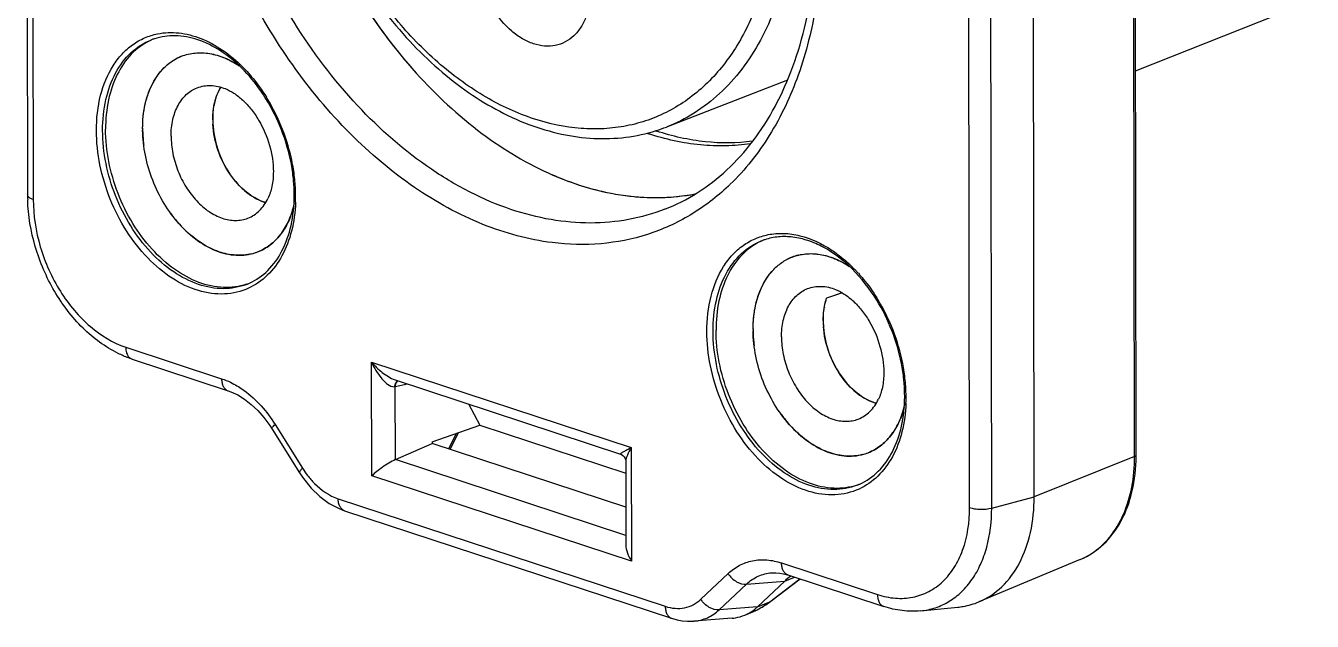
# Model space of a CAD drawing. Header units: millimetres. Extents: x 0 to 420, y 0 to 297.
# Drawn here: x 275.64 to 305.08, y 55.37 to 68.98 of the extents above; entities that cross this region are included whole.
import ezdxf

# ---------------------------------------------------------------- set-up
doc = ezdxf.new("R2010")
doc.units = ezdxf.units.MM
doc.header["$LTSCALE"] = 23.1
doc.layers.get('0').update_dxf_attribs({"linetype": 'CONTINUOUS'})
for name, color, linetype in [('AUSFORMSCHRAEGEN', 7, 'CONTINUOUS'), ('BEZUGSACHSEN', 7, 'CONTINUOUS'), ('FASEN', 7, 'CONTINUOUS'), ('RUNDUNGEN', 7, 'CONTINUOUS')]:
    doc.layers.add(name, color=color, linetype=linetype)

msp = doc.modelspace()

# ---------------------------------------------------------------- linework, layer by layer
at = {"color": 7, "linetype": 'CONTINUOUS'}
for p, q in [((293.0723, 67.7376), (290.3026, 66.6659)), ((293.0088, 56.2839), (292.3843, 55.6949)), ((292.0961, 55.506), (292.2782, 55.5823))]:
    msp.add_line(p, q, dxfattribs=at)
at = {"color": 9, "linetype": 'CONTINUOUS'}
for p, q in [((292.1378, 56.2163), (293.0088, 56.2839)), ((292.3843, 55.6949), (291.5133, 55.6273))]:
    msp.add_line(p, q, dxfattribs=at)
at = {"color": 7, "linetype": 'CONTINUOUS'}
for centre, radius, start, end in [((279.1026, 67.3618), 1.4206, 113.377, 116.01647), ((293.07, 62.7692), 1.4206, 113.377, 116.01647), ((280.2513, 64.4117), 1.4135, 288.3611, 289.4982), ((294.2188, 59.8191), 1.4135, 288.3611, 289.4982), ((293.6953, 55.557), 0.9999, 124.4921, 133.36468), ((293.6742, 55.5863), 0.9638, 122.3644, 124.44267), ((291.6894, 56.4314), 1.0126, 308.93407, 313.33863)]:
    msp.add_arc(centre, radius, start, end, dxfattribs=at)
for points, knots in [([(278.4795, 68.6385), (278.323, 68.5621), (278.0265, 68.3406), (277.7048, 67.8638), (277.5096, 67.2716), (277.4698, 66.8397), (277.4702, 66.6152)], [0, 0, 0, 0, 0.2200179, 0.4563735, 0.7163038, 1, 1, 1, 1]), ([(280.6966, 63.0702), (280.5277, 63.0141), (280.1521, 62.966), (279.5779, 63.0948), (279.0188, 63.4033), (278.5064, 63.8682), (278.0699, 64.4594), (277.7351, 65.1404), (277.523, 65.8684), (277.4706, 66.3694), (277.4702, 66.6152)], [0, 0, 0, 0, 0.098282, 0.2037884, 0.3200184, 0.447224, 0.5831023, 0.7236756, 0.8642471, 1, 1, 1, 1]), ([(292.4469, 64.0459), (292.2905, 63.9695), (291.994, 63.7481), (291.6723, 63.2712), (291.4771, 62.6791), (291.4373, 62.2471), (291.4376, 62.0226)], [0, 0, 0, 0, 0.2200179, 0.4563735, 0.7163038, 1, 1, 1, 1]), ([(294.664, 58.4776), (294.4952, 58.4216), (294.1196, 58.3734), (293.5454, 58.5022), (292.9862, 58.8108), (292.4739, 59.2756), (292.0373, 59.8669), (291.7026, 60.5478), (291.4904, 61.2758), (291.438, 61.7769), (291.4376, 62.0226)], [0, 0, 0, 0, 0.098282, 0.2037884, 0.3200184, 0.447224, 0.5831023, 0.7236756, 0.8642471, 1, 1, 1, 1]), ([(292.096, 55.506), (292.1165, 55.5146), (292.1977, 55.5522), (292.2734, 55.6015), (292.3257, 55.6437)], [0, 0, 0, 0, 0.2481134, 1, 1, 1, 1]), ([(291.8054, 55.4363), (291.8306, 55.4382), (291.9298, 55.4497), (292.0272, 55.4772), (292.096, 55.506)], [0, 0, 0, 0, 0.2529721, 1, 1, 1, 1])]:
    msp.add_open_spline(points, degree=3, knots=knots, dxfattribs=at)
at = {"layer": 'AUSFORMSCHRAEGEN', "color": 7, "linetype": 'CONTINUOUS'}
for p, q in [((298.7179, 58.209), (298.6752, 84.7259)), ((301.038, 67.9484), (305.0803, 69.5516)), ((284.944, 59.4717), (286.0326, 59.8521)), ((286.0326, 59.8521), (289.3722, 58.754)), ((284.944, 59.4717), (284.9441, 59.4309)), ((289.3735, 57.9745), (284.9441, 59.4309)), ((299.7705, 56.7767), (297.4524, 55.8087))]:
    msp.add_line(p, q, dxfattribs=at)
msp.add_ellipse((280.7101, 56.2577), major_axis=(30.1846, 11.3971), ratio=0.0484572, start_param=1.0846187, end_param=1.0978196, dxfattribs=at)
for points, knots in [([(279.923, 66.8316), (279.9228, 66.9673), (279.9496, 67.2269), (280.0445, 67.472), (280.1079, 67.5769)], [0, 0, 0, 0, 0.5256535, 1, 1, 1, 1]), ([(293.8905, 62.239), (293.8904, 62.2843), (293.8963, 62.4575), (293.9279, 62.6304), (293.9687, 62.7516)], [0, 0, 0, 0, 0.261634, 1, 1, 1, 1]), ([(297.4524, 55.8087), (297.6461, 55.8896), (298.0172, 56.1385), (298.4223, 56.7025), (298.6684, 57.4145), (298.7183, 57.937), (298.7179, 58.209)], [0, 0, 0, 0, 0.219838, 0.4554071, 0.7151803, 1, 1, 1, 1]), ([(296.971, 55.688), (297.0127, 55.6921), (297.177, 55.7143), (297.3381, 55.7609), (297.4524, 55.8087)], [0, 0, 0, 0, 0.2526028, 1, 1, 1, 1])]:
    msp.add_open_spline(points, degree=3, knots=knots, dxfattribs=at)
at = {"layer": 'BEZUGSACHSEN', "color": 7, "linetype": 'CONTINUOUS'}
for p, q in [((284.576, 67.9025), (284.5773, 67.9011)), ((278.3182, 66.6287), (278.3185, 66.5955)), ((292.7313, 63.381), (292.7364, 63.3866)), ((292.2857, 62.0362), (292.2859, 62.0029))]:
    msp.add_line(p, q, dxfattribs=at)
for centre, radius, start, end in [((279.6244, 67.2248), 1.1377, 111.31162, 117.91164), ((281.0175, 67.028), 1.0624, 149.62221, 150.73834), ((281.0029, 67.0366), 1.0455, 148.89442, 149.62083), ((281.4232, 66.8763), 1.4972, 167.22126, 168.93907), ((281.8089, 66.8335), 1.8859, 176.39654, 182.08511), ((281.6977, 66.8384), 1.7746, 175.9507, 176.32882), ((281.1221, 66.6332), 2.8041, 179.78139, 180.09217), ((281.1485, 66.6332), 2.8305, 180.0929, 180.75278), ((281.3419, 66.6389), 3.024, 180.81161, 185.71213), ((281.8884, 66.8357), 1.9654, 182.06598, 183.06101), ((291.9392, 72.2507), 5.9759, 251.55825, 251.79879), ((281.4835, 66.6522), 3.1661, 185.69746, 187.24131), ((290.444, 71.8868), 6.886, 246.16702, 251.72319), ((290.2053, 71.1664), 6.1271, 251.73, 257.7695), ((290.1372, 70.8618), 5.8149, 257.78961, 259.4804), ((290.0839, 70.554), 5.5026, 259.44039, 264.48499), ((290.0639, 70.3567), 5.3043, 264.49583, 266.18506), ((290.0508, 70.0836), 5.031, 266.1266, 272.95988), ((290.0575, 69.9229), 4.8701, 272.97879, 274.12885), ((290.0698, 69.7863), 4.733, 274.09966, 280.09079), ((290.0838, 69.7034), 4.6489, 280.09992, 280.94889), ((281.4328, 65.9578), 1.06, 251.79394, 253.76405), ((279.6427, 65.39), 2.1981, 345.82777, 347.98819), ((281.4148, 66.4717), 3.0318, 215.91505, 220.69217), ((281.3392, 66.4076), 2.9327, 220.7057, 221.1687), ((281.3259, 66.396), 2.9151, 221.16889, 221.43608), ((281.3132, 66.3848), 2.8981, 221.43593, 221.85699), ((281.1953, 66.2755), 2.7374, 221.79927, 226.76385), ((280.5421, 64.8684), 1.1335, 283.79828, 291.29541), ((293.5918, 62.6323), 1.1377, 111.31162, 117.91164), ((293.5899, 62.6364), 1.1332, 104.1152, 111.29645), ((293.745, 62.4575), 1.3713, 138.07488, 141.49973), ((293.7267, 62.4733), 1.3472, 137.64028, 138.73738), ((293.7182, 62.4812), 1.3355, 137.31511, 138.06262), ((295.4722, 62.2682), 1.5802, 169.83689, 170.15818), ((295.7341, 62.2424), 1.8436, 177.53663, 180.06837), ((295.8506, 62.2429), 1.9602, 180.08063, 183.98237), ((295.0896, 62.0406), 2.8041, 179.78139, 180.09217), ((295.116, 62.0407), 2.8305, 180.0929, 180.75278), ((295.3094, 62.0463), 3.024, 180.81161, 185.71213), ((295.4509, 62.0597), 3.1661, 185.69746, 187.24131), ((295.4002, 61.3653), 1.06, 251.79394, 253.76405), ((295.3822, 61.8791), 3.0318, 215.91505, 220.69217), ((293.6103, 60.7974), 2.198, 345.82773, 347.98296), ((295.3067, 61.8151), 2.9327, 220.7057, 221.1687), ((295.2933, 61.8034), 2.9151, 221.16889, 221.43608), ((295.2807, 61.7922), 2.8981, 221.43593, 221.85699), ((295.1628, 61.6829), 2.7374, 221.79927, 226.76385), ((294.5095, 60.2759), 1.1335, 283.79828, 291.29541)]:
    msp.add_arc(centre, radius, start, end, dxfattribs=at)
at = {"layer": 'BEZUGSACHSEN', "color": 9, "linetype": 'CONTINUOUS'}
msp.add_arc((291.7996, 72.3042), 6.0977, 251.41, 251.79864, dxfattribs=at)
at = {"layer": 'BEZUGSACHSEN', "color": 7, "linetype": 'CONTINUOUS'}
for points, knots in [([(281.2129, 76.6321), (281.2141, 75.8511), (281.3793, 74.259), (282.0498, 71.944), (283.107, 69.7764), (284.0536, 68.4828), (284.5773, 67.9011)], [0, 0, 0, 0, 0.2455115, 0.4996365, 0.7539677, 1, 1, 1, 1]), ([(281.2419, 75.8295), (281.2923, 75.108), (281.5246, 73.6546), (282.2181, 71.5567), (283.2273, 69.6023), (284.0989, 68.4327), (284.576, 67.9025)], [0, 0, 0, 0, 0.2481971, 0.5023294, 0.755257, 1, 1, 1, 1]), ([(279.2109, 68.2847), (279.3099, 68.3233), (279.5242, 68.3732), (279.8619, 68.3579), (280.2051, 68.256), (280.4216, 68.1383), (280.5273, 68.0683)], [0, 0, 0, 0, 0.2303286, 0.4697266, 0.7250925, 1, 1, 1, 1]), ([(279.2111, 68.2848), (279.3099, 68.3233), (279.5236, 68.3732), (279.8604, 68.3582), (280.2028, 68.2572), (280.4188, 68.1402), (280.5243, 68.0706)], [0, 0, 0, 0, 0.2304058, 0.4698416, 0.7251728, 1, 1, 1, 1]), ([(278.3182, 66.6287), (278.3179, 66.8181), (278.353, 67.1813), (278.5019, 67.6036), (278.6794, 67.8821), (278.8344, 68.0545), (279.0118, 68.1918), (279.1435, 68.2585), (279.2111, 68.2848)], [0, 0, 0, 0, 0.2847492, 0.5439723, 0.6644374, 0.7795909, 0.8908342, 1, 1, 1, 1]), ([(278.318, 66.6439), (278.3187, 66.818), (278.3506, 67.1532), (278.5007, 67.6139), (278.746, 67.9881), (278.9719, 68.1667), (279.0918, 68.2302)], [0, 0, 0, 0, 0.2828726, 0.5427081, 0.779576, 1, 1, 1, 1]), ([(284.5773, 67.9011), (285.0326, 67.3954), (285.9969, 66.4973), (287.6232, 65.5214), (289.0548, 65.0968), (290.1641, 65.0324), (290.6978, 65.0877), (290.9561, 65.1371)], [0, 0, 0, 0, 0.2817502, 0.5415549, 0.7790464, 0.8911206, 1, 1, 1, 1]), ([(278.969, 66.4598), (278.9688, 66.586), (278.9923, 66.8283), (279.108, 67.1576), (279.2709, 67.3777), (279.4313, 67.5018), (279.5191, 67.5463), (279.5642, 67.5638)], [0, 0, 0, 0, 0.2849775, 0.5444061, 0.7794136, 0.8907469, 1, 1, 1, 1]), ([(279.5642, 67.5638), (279.6128, 67.5828), (279.7155, 67.6108), (279.9352, 67.6246), (280.1019, 67.5855), (280.2073, 67.5435)], [0, 0, 0, 0, 0.2383888, 0.4820324, 1, 1, 1, 1]), ([(279.963, 67.2075), (279.97, 67.2383), (280.0006, 67.3556), (280.0468, 67.4691), (280.0907, 67.5473)], [0, 0, 0, 0, 0.2603077, 1, 1, 1, 1]), ([(280.2073, 67.5434), (280.2765, 67.5159), (280.4187, 67.4394), (280.619, 67.2799), (280.81, 67.0716), (281.0401, 66.7361), (281.2441, 66.2599), (281.3084, 65.8477), (281.3087, 65.6462)], [0, 0, 0, 0, 0.097055, 0.2087577, 0.3322213, 0.4640194, 0.7374447, 1, 1, 1, 1]), ([(279.9275, 66.9637), (279.9287, 66.9808), (279.9345, 67.0477), (279.9441, 67.1144), (279.9537, 67.1636)], [0, 0, 0, 0, 0.254335, 1, 1, 1, 1]), ([(279.923, 66.8316), (279.9233, 66.6289), (279.9889, 66.2173), (280.2003, 65.7451), (280.4392, 65.4162), (280.6995, 65.1515), (280.9367, 65.0051), (281.1016, 64.9509)], [0, 0, 0, 0, 0.2593939, 0.5253755, 0.6545165, 0.7777649, 1, 1, 1, 1]), ([(279.1545, 64.4514), (279.0256, 64.5954), (278.7929, 64.9128), (278.532, 65.4437), (278.3646, 66.011), (278.321, 66.4022), (278.3185, 66.5955)], [0, 0, 0, 0, 0.2470728, 0.4999852, 0.7528738, 1, 1, 1, 1]), ([(281.1371, 64.9399), (280.9764, 64.9866), (280.6566, 65.169), (280.2817, 65.5942), (280.0177, 66.1313), (279.9365, 66.5312), (279.9258, 66.7308)], [0, 0, 0, 0, 0.2203596, 0.4704643, 0.7369437, 1, 1, 1, 1]), ([(292.2716, 66.3403), (291.9154, 66.2931), (291.1655, 66.2894), (290.4359, 66.4543), (290.0726, 66.5738)], [0, 0, 0, 0, 0.4843772, 1, 1, 1, 1]), ([(278.969, 66.4598), (278.9692, 66.3264), (278.9981, 66.0545), (279.115, 65.66), (279.2991, 65.2924), (279.5388, 64.9752), (279.8192, 64.729), (280.1238, 64.57), (280.389, 64.5208), (280.5882, 64.5385), (280.6816, 64.5649), (280.7261, 64.5822)], [0, 0, 0, 0, 0.1362981, 0.2773774, 0.4183379, 0.5542537, 0.6811004, 0.7966525, 0.9014729, 0.95119, 1, 1, 1, 1]), ([(281.3087, 65.6462), (281.3089, 65.5327), (281.2909, 65.3223), (281.2278, 65.1197), (281.1861, 65.0329)], [0, 0, 0, 0, 0.5408934, 1, 1, 1, 1]), ([(280.7261, 64.5822), (280.7748, 64.6012), (280.8695, 64.6501), (281.0406, 64.7887), (281.137, 64.9306), (281.1861, 65.0329)], [0, 0, 0, 0, 0.2383708, 0.4820041, 1, 1, 1, 1]), ([(281.774, 64.8518), (281.7432, 64.7299), (281.663, 64.4991), (281.4793, 64.1953), (281.2423, 63.9579), (281.052, 63.8507), (280.9537, 63.8124)], [0, 0, 0, 0, 0.2747152, 0.5299412, 0.7694595, 1, 1, 1, 1]), ([(280.954, 63.8124), (281.0526, 63.8509), (281.2435, 63.9586), (281.4812, 64.1972), (281.6649, 64.5028), (281.7449, 64.7347), (281.7755, 64.8572)], [0, 0, 0, 0, 0.2304415, 0.4698959, 0.7252312, 1, 1, 1, 1]), ([(279.1545, 64.4514), (279.2829, 64.308), (279.5566, 64.0571), (279.9567, 63.8396), (280.2804, 63.7507), (280.5145, 63.727), (280.7413, 63.7453), (280.8854, 63.7857), (280.954, 63.8124)], [0, 0, 0, 0, 0.2851242, 0.5445964, 0.6650365, 0.7800641, 0.8910961, 1, 1, 1, 1]), ([(280.8124, 63.7677), (280.6937, 63.7385), (280.4375, 63.7183), (280.0483, 63.8027), (279.6646, 63.9927), (279.4318, 64.1763), (279.3202, 64.2812)], [0, 0, 0, 0, 0.2234656, 0.4615275, 0.7199784, 1, 1, 1, 1]), ([(292.7365, 63.3866), (292.7984, 63.4538), (292.935, 63.5741), (293.0957, 63.66), (293.1786, 63.6923)], [0, 0, 0, 0, 0.5069334, 1, 1, 1, 1]), ([(293.1786, 63.6923), (293.2773, 63.7308), (293.4911, 63.7806), (293.8279, 63.7656), (294.1702, 63.6646), (294.3862, 63.5476), (294.4917, 63.478)], [0, 0, 0, 0, 0.2304058, 0.4698416, 0.7251728, 1, 1, 1, 1]), ([(293.3136, 63.7353), (293.4062, 63.7586), (293.6023, 63.7822), (294.0157, 63.7347), (294.3129, 63.5962), (294.4948, 63.4757)], [0, 0, 0, 0, 0.2309366, 0.4721891, 1, 1, 1, 1]), ([(292.2855, 62.0513), (292.286, 62.1796), (292.3041, 62.4298), (292.408, 62.8862), (292.5702, 63.1979), (292.7141, 63.3618)], [0, 0, 0, 0, 0.2744419, 0.5335981, 1, 1, 1, 1]), ([(292.2857, 62.0362), (292.2855, 62.1594), (292.3008, 62.3998), (292.394, 62.8414), (292.5404, 63.1459), (292.6718, 63.3111)], [0, 0, 0, 0, 0.2732212, 0.5318116, 1, 1, 1, 1]), ([(293.5317, 62.9713), (293.5803, 62.9902), (293.683, 63.0183), (293.9026, 63.0321), (294.0694, 62.9929), (294.1747, 62.9509)], [0, 0, 0, 0, 0.2383888, 0.4820324, 1, 1, 1, 1]), ([(292.9364, 61.8672), (292.9362, 61.9934), (292.9598, 62.2357), (293.0754, 62.565), (293.2384, 62.7851), (293.3988, 62.9092), (293.4866, 62.9537), (293.5317, 62.9713)], [0, 0, 0, 0, 0.2849775, 0.5444061, 0.7794136, 0.8907469, 1, 1, 1, 1]), ([(293.9168, 62.547), (293.9199, 62.5647), (293.9336, 62.6338), (293.952, 62.702), (293.9687, 62.7516)], [0, 0, 0, 0, 0.2557801, 1, 1, 1, 1]), ([(294.1748, 62.9509), (294.244, 62.9233), (294.3862, 62.8469), (294.5864, 62.6874), (294.7775, 62.479), (295.0076, 62.1435), (295.2116, 61.6673), (295.2759, 61.2551), (295.2762, 61.0536)], [0, 0, 0, 0, 0.097055, 0.2087577, 0.3322213, 0.4640194, 0.7374447, 1, 1, 1, 1]), ([(293.8921, 62.3216), (293.8929, 62.3401), (293.8972, 62.4126), (293.906, 62.4849), (293.9152, 62.5383)], [0, 0, 0, 0, 0.2544617, 1, 1, 1, 1]), ([(293.8905, 62.239), (293.8908, 62.0363), (293.9563, 61.6247), (294.1678, 61.1525), (294.4067, 60.8236), (294.667, 60.559), (294.9041, 60.4126), (295.0691, 60.3583)], [0, 0, 0, 0, 0.2593939, 0.5253755, 0.6545165, 0.7777649, 1, 1, 1, 1]), ([(293.1219, 59.8589), (292.993, 60.0028), (292.7603, 60.3202), (292.4995, 60.8511), (292.3321, 61.4185), (292.2885, 61.8097), (292.2859, 62.0029)], [0, 0, 0, 0, 0.2470728, 0.4999852, 0.7528738, 1, 1, 1, 1]), ([(292.9364, 61.8672), (292.9366, 61.7338), (292.9655, 61.4619), (293.0825, 61.0675), (293.2666, 60.6998), (293.5062, 60.3826), (293.7867, 60.1364), (294.0913, 59.9774), (294.3564, 59.9282), (294.5556, 59.9459), (294.6491, 59.9723), (294.6936, 59.9897)], [0, 0, 0, 0, 0.1362981, 0.2773774, 0.4183379, 0.5542537, 0.6811004, 0.7966525, 0.9014729, 0.95119, 1, 1, 1, 1]), ([(295.1055, 60.3471), (294.947, 60.3929), (294.6314, 60.5714), (294.2591, 60.988), (293.9939, 61.5157), (293.9088, 61.9096), (293.8952, 62.1068)], [0, 0, 0, 0, 0.2201817, 0.4698694, 0.7362339, 1, 1, 1, 1]), ([(295.2762, 61.0536), (295.2764, 60.9402), (295.2584, 60.7297), (295.1953, 60.5271), (295.1535, 60.4403)], [0, 0, 0, 0, 0.5408934, 1, 1, 1, 1]), ([(294.6936, 59.9897), (294.7422, 60.0086), (294.8369, 60.0575), (295.0081, 60.1962), (295.1044, 60.338), (295.1536, 60.4404)], [0, 0, 0, 0, 0.2383708, 0.4820041, 1, 1, 1, 1]), ([(295.7414, 60.2592), (295.7106, 60.1373), (295.6305, 59.9066), (295.4468, 59.6027), (295.2098, 59.3653), (295.0195, 59.2581), (294.9212, 59.2198)], [0, 0, 0, 0, 0.2747152, 0.5299412, 0.7694595, 1, 1, 1, 1]), ([(294.9214, 59.2199), (295.0201, 59.2583), (295.211, 59.3661), (295.4487, 59.6046), (295.6324, 59.9102), (295.7123, 60.1421), (295.743, 60.2646)], [0, 0, 0, 0, 0.2304415, 0.4698959, 0.7252312, 1, 1, 1, 1]), ([(293.1219, 59.8589), (293.2504, 59.7154), (293.5241, 59.4646), (293.9241, 59.247), (294.2478, 59.1582), (294.4819, 59.1345), (294.7087, 59.1527), (294.8529, 59.1931), (294.9214, 59.2199)], [0, 0, 0, 0, 0.2851242, 0.5445964, 0.6650365, 0.7800641, 0.8910961, 1, 1, 1, 1]), ([(294.7799, 59.1751), (294.6612, 59.146), (294.4049, 59.1258), (294.0158, 59.2101), (293.6321, 59.4001), (293.3992, 59.5838), (293.2876, 59.6886)], [0, 0, 0, 0, 0.2234656, 0.4615275, 0.7199784, 1, 1, 1, 1])]:
    msp.add_open_spline(points, degree=3, knots=knots, dxfattribs=at)
at = {"layer": 'BEZUGSACHSEN', "color": 9, "linetype": 'CONTINUOUS'}
msp.add_open_spline([(292.2291, 66.2829), (292.0417, 66.255), (291.6583, 66.223), (290.8697, 66.2545), (290.2792, 66.3853), (289.8949, 66.5116)], degree=3, knots=[0, 0, 0, 0, 0.2406007, 0.4866169, 1, 1, 1, 1], dxfattribs=at)
at = {"layer": 'FASEN', "color": 7, "linetype": 'CONTINUOUS'}
msp.add_line((296.1165, 55.6034), (296.971, 55.688), dxfattribs=at)
at = {"layer": 'RUNDUNGEN', "color": 7, "linetype": 'CONTINUOUS'}
for p, q in [((275.6432, 91.631), (275.6858, 65.1141)), ((301.0521, 59.1715), (301.0095, 85.6884)), ((294.3256, 62.8762), (293.9687, 62.7516)), ((278.0765, 61.3589), (280.2713, 60.6372)), ((284.0961, 60.8854), (289.2541, 59.1894)), ((285.771, 60.3347), (286.0326, 59.8521)), ((281.2252, 59.8453), (281.2814, 59.7591)), ((281.2815, 59.759), (281.9085, 58.7586)), ((285.3524, 59.2966), (285.5438, 59.6813)), ((284.1019, 59.0623), (284.9441, 59.4309)), ((289.3718, 59.0273), (289.3748, 57.1158)), ((282.9387, 57.8938), (290.4224, 55.4331)), ((292.6888, 55.8217), (293.3633, 56.3325)), ((292.7116, 56.4746), (292.7123, 56.4746)), ((293.084, 56.4244), (295.2786, 55.7028)), ((292.3665, 55.6223), (292.5787, 55.7437)), ((292.5787, 55.7437), (292.6888, 55.8217)), ((291.8054, 55.4363), (290.93, 55.3683)), ((292.2782, 55.5823), (292.2785, 55.5824)), ((292.2785, 55.5824), (292.3665, 55.6223))]:
    msp.add_line(p, q, dxfattribs=at)
at = {"layer": 'RUNDUNGEN', "color": 9, "linetype": 'CONTINUOUS'}
for p, q in [((275.772, 91.526), (275.8146, 65.0091)), ((301.0142, 59.1357), (300.9716, 85.6526)), ((297.2394, 57.9645), (297.1968, 84.4814)), ((297.7457, 57.9547), (297.7031, 84.4716)), ((277.9303, 61.6332), (280.1249, 60.9116)), ((283.5579, 61.2886), (289.4999, 59.3349)), ((283.562, 58.6901), (283.5579, 61.2886)), ((284.094, 60.8861), (284.0961, 60.8854)), ((284.0992, 60.7307), (284.3807, 60.7919)), ((284.1019, 59.0623), (284.0992, 60.7307)), ((281.3492, 59.8658), (281.9762, 58.8653)), ((285.3207, 59.307), (285.4992, 59.6657)), ((289.4999, 59.3349), (289.5041, 56.7364)), ((289.3745, 57.3287), (284.1019, 59.0623)), ((301.0142, 59.1357), (298.7179, 58.209)), ((289.5041, 56.7364), (283.562, 58.6901)), ((282.7925, 58.1681), (290.2761, 55.7074)), ((297.7457, 57.9547), (298.7179, 58.209)), ((292.9378, 56.6987), (295.1323, 55.9771)), ((291.091, 55.8683), (291.7155, 56.4573)), ((292.6675, 55.8129), (293.3565, 56.3348)), ((293.0088, 56.2839), (293.2303, 56.3762)), ((291.5133, 55.6273), (292.1378, 56.2163)), ((292.3843, 55.6949), (292.6675, 55.8129)), ((292.6675, 55.8129), (292.6888, 55.8217))]:
    msp.add_line(p, q, dxfattribs=at)
at = {"layer": 'RUNDUNGEN', "color": 7, "linetype": 'CONTINUOUS'}
for points in [[(280.2713, 60.6372), (280.3385, 60.6129), (280.4935, 60.5403), (280.6497, 60.4437), (280.8038, 60.3241), (280.9526, 60.1831), (281.0939, 60.0227), (281.2252, 59.8453)], [(289.2541, 59.1894), (289.2753, 59.1807), (289.308, 59.1594), (289.3387, 59.1265), (289.3605, 59.0862), (289.3706, 59.0455), (289.3718, 59.0274)], [(281.9084, 58.7586), (281.9955, 58.6289), (282.1754, 58.4068), (282.3744, 58.2157), (282.589, 58.0592)], [(282.589, 58.0592), (282.8157, 57.9403), (282.9389, 57.8937)], [(292.7116, 56.4746), (292.8055, 56.4764), (292.895, 56.4686), (292.9849, 56.4521), (293.0743, 56.4275), (293.0839, 56.4244)], [(290.4224, 55.4331), (290.5449, 55.3988), (290.6655, 55.3765), (290.7852, 55.3658), (290.9033, 55.3665), (290.931, 55.3683)]]:
    msp.add_lwpolyline(points, dxfattribs=at)
for centre, radius, start, end in [((279.0085, 67.4013), 1.3496, 108.22515, 111.28715), ((277.4253, 65.0131), 4.3691, 11.06263, 31.60283), ((288.9095, 70.2667), 3.8609, 287.48017, 291.15004), ((277.7346, 65.077), 4.0533, 5.75988, 11.01597), ((277.851, 65.0896), 3.9363, 5.4606, 5.74626), ((278.0734, 65.1065), 3.7132, 0.11801, 5.52845), ((279.5182, 65.1205), 3.8324, 180.09648, 181.74977), ((278.2572, 65.1085), 3.5295, 359.68637, 0.09225), ((292.9759, 62.8088), 1.3496, 108.22515, 111.28715), ((280.2069, 64.326), 1.3498, 291.29303, 294.35424), ((291.3928, 60.4206), 4.3691, 11.06263, 31.60283), ((291.7021, 60.4844), 4.0533, 5.75988, 11.01597), ((291.8184, 60.4971), 3.9363, 5.4606, 5.74626), ((292.0409, 60.5139), 3.7132, 0.11801, 5.52845), ((292.2247, 60.5159), 3.5295, 359.68637, 0.09225), ((297.0561, 59.165), 3.9961, 359.54418, 0.09237), ((294.1743, 59.7335), 1.3498, 291.29303, 294.35424)]:
    msp.add_arc(centre, radius, start, end, dxfattribs=at)
at = {"layer": 'RUNDUNGEN', "color": 9, "linetype": 'CONTINUOUS'}
for centre, radius, start, end in [((278.0797, 65.5225), 3.5671, 43.25746, 44.77632), ((277.5424, 65.0944), 4.2552, 31.51841, 32.00558), ((277.3541, 64.9854), 4.4727, 11.19877, 31.44882), ((277.6283, 65.0448), 4.1923, 5.8181, 11.12925), ((277.9148, 65.0753), 3.9042, 0.58794, 5.80023), ((288.0847, 69.1636), 5.2927, 313.38175, 314.03388), ((278.2339, 65.0818), 3.585, 357.82931, 0.09776), ((278.1634, 65.082), 3.6555, 0.09242, 0.52246), ((292.0574, 60.9398), 3.5528, 43.25508, 45.28706), ((291.9866, 60.8729), 3.6503, 42.11731, 43.25822), ((291.5098, 60.5019), 4.2552, 31.51841, 32.00558), ((291.3216, 60.3928), 4.4727, 11.19877, 31.44882), ((291.5957, 60.4523), 4.1923, 5.8181, 11.12925), ((284.0703, 60.9095), 0.1811, 275.07283, 279.19089), ((291.8822, 60.4827), 3.9042, 0.58794, 5.80023), ((292.2014, 60.4892), 3.5849, 357.82572, 0.09778), ((292.1308, 60.4894), 3.6555, 0.09242, 0.52246), ((283.7629, 59.9846), 2.1083, 212.06706, 217.54465), ((299.1347, 58.2947), 1.6458, 292.72325, 303.01599)]:
    msp.add_arc(centre, radius, start, end, dxfattribs=at)
for points, knots in [([(287.6888, 64.0226), (287.1468, 64.0903), (286.0334, 64.3958), (284.4639, 65.2628), (282.995, 66.5091), (281.6906, 68.0768), (280.6066, 69.8952), (279.7913, 71.8828), (279.2812, 73.9493), (279.1573, 75.3529), (279.1562, 76.042)], [0, 0, 0, 0, 0.1032391, 0.2153531, 0.3364735, 0.4652106, 0.5991062, 0.7350697, 0.8697585, 1, 1, 1, 1]), ([(290.2643, 64.7857), (289.9973, 64.6816), (289.4367, 64.5228), (288.555, 64.4451), (287.6447, 64.5268), (286.7222, 64.7653), (285.8027, 65.1557), (284.5743, 65.8846), (283.1397, 67.1439), (281.7026, 69.0462), (280.5977, 71.2526), (279.8961, 73.6191), (279.7227, 75.2507), (279.7214, 76.0509)], [0, 0, 0, 0, 0.0487805, 0.0984675, 0.1498599, 0.2035732, 0.2600025, 0.3193159, 0.4460847, 0.5819179, 0.7227906, 0.8637857, 1, 1, 1, 1]), ([(292.8122, 72.0876), (292.813, 71.6388), (292.7494, 70.7677), (292.4419, 69.5399), (291.934, 68.4729), (291.3458, 67.7424), (290.7981, 67.29), (290.3579, 67.0191), (289.8874, 66.8152), (289.3912, 66.6805), (288.8745, 66.6162), (288.155, 66.625), (287.2233, 66.8228), (286.1333, 67.3283), (285.091, 68.082), (284.1334, 69.0544), (283.2947, 70.209), (282.6057, 71.5025), (282.0917, 72.8868), (281.7721, 74.3098), (281.695, 75.271), (281.6942, 75.7432)], [0, 0, 0, 0, 0.0667341, 0.1291958, 0.1871688, 0.2411356, 0.2670455, 0.2924927, 0.3177344, 0.3430418, 0.3686816, 0.3948981, 0.4497435, 0.5087835, 0.5723214, 0.6399829, 0.7108804, 0.7837769, 0.8572397, 0.9297777, 1, 1, 1, 1]), ([(293.2358, 72.0942), (293.2368, 71.4731), (293.1475, 70.5554), (292.8145, 69.4124), (292.4762, 68.652), (292.0491, 67.9835), (291.5399, 67.4189), (290.9572, 66.9695), (290.5246, 66.7518), (290.3026, 66.6659)], [0, 0, 0, 0, 0.2846061, 0.4177149, 0.5442786, 0.6646498, 0.7797187, 0.8908895, 1, 1, 1, 1]), ([(293.8588, 71.2077), (293.8597, 70.6209), (293.7776, 69.4816), (293.3801, 67.8737), (292.7238, 66.4729), (292.1055, 65.6892), (291.7635, 65.3585)], [0, 0, 0, 0, 0.2764031, 0.5353745, 0.7759463, 1, 1, 1, 1]), ([(288.564, 69.7983), (288.5642, 69.6929), (288.5492, 69.4885), (288.4771, 69.2003), (288.3578, 68.9498), (288.1946, 68.747), (287.9929, 68.6012), (287.7611, 68.5201), (287.5104, 68.5076), (287.2522, 68.5625), (286.9962, 68.6811), (286.6611, 68.9235), (286.3798, 69.2637), (286.1683, 69.661), (286.0092, 70.0891), (285.9546, 70.4316), (285.9543, 70.6564)], [0, 0, 0, 0, 0.0667995, 0.129344, 0.1873774, 0.2414064, 0.2926984, 0.3431756, 0.394971, 0.4498788, 0.5089861, 0.5725964, 0.7109163, 0.7838968, 0.8574375, 1, 1, 1, 1]), ([(277.2611, 66.5865), (277.2606, 66.8576), (277.3158, 67.3751), (277.5542, 67.9675), (277.8362, 68.339), (278.0807, 68.5565), (278.3579, 68.7147), (278.5595, 68.7773), (278.6618, 68.7977)], [0, 0, 0, 0, 0.2871094, 0.5452093, 0.6644114, 0.7784554, 0.8894655, 1, 1, 1, 1]), ([(277.4024, 66.5888), (277.402, 66.8254), (277.446, 67.2797), (277.6635, 67.8974), (278.0216, 68.3831), (278.3486, 68.5927), (278.5185, 68.6589)], [0, 0, 0, 0, 0.2852412, 0.544945, 0.7801779, 1, 1, 1, 1]), ([(278.6618, 68.7977), (278.8199, 68.8291), (279.1596, 68.8402), (279.6696, 68.7061), (280.1685, 68.4341), (280.4686, 68.1792), (280.6118, 68.035)], [0, 0, 0, 0, 0.2223272, 0.460477, 0.7195588, 1, 1, 1, 1]), ([(280.6775, 67.967), (280.7211, 67.9207), (280.8939, 67.727), (281.0469, 67.5159), (281.1508, 67.3497)], [0, 0, 0, 0, 0.2448381, 1, 1, 1, 1]), ([(280.7423, 62.9812), (280.5707, 62.9028), (280.1808, 62.8114), (279.5661, 62.9014), (278.961, 63.1961), (278.4024, 63.669), (277.9233, 64.2868), (277.5544, 65.0088), (277.3196, 65.7862), (277.2615, 66.3232), (277.2611, 66.5865)], [0, 0, 0, 0, 0.0981057, 0.2022962, 0.3171812, 0.4437037, 0.5797539, 0.7212268, 0.8630265, 1, 1, 1, 1]), ([(280.697, 63.0684), (280.5293, 63.003), (280.1525, 62.936), (279.5682, 63.0456), (278.9965, 63.3435), (278.4708, 63.8051), (278.0213, 64.4002), (277.5654, 65.3101), (277.4032, 66.082), (277.4024, 66.5888)], [0, 0, 0, 0, 0.09826, 0.2032506, 0.3189897, 0.4460417, 0.582179, 0.7233649, 1, 1, 1, 1]), ([(275.8146, 65.0091), (275.796, 65.0152), (275.7627, 65.0282), (275.7212, 65.053), (275.6934, 65.0811), (275.6858, 65.1039), (275.6858, 65.1141)], [0, 0, 0, 0, 0.3353867, 0.610439, 0.8255982, 1, 1, 1, 1]), ([(291.72, 65.3169), (291.4545, 65.066), (290.8744, 64.6222), (289.8782, 64.1708), (288.7983, 63.9575), (288.0586, 63.9765), (287.6888, 64.0226)], [0, 0, 0, 0, 0.2507141, 0.4965692, 0.7442166, 1, 1, 1, 1]), ([(275.8146, 65.0091), (275.8152, 64.6453), (275.9329, 63.9065), (276.3124, 63.0587), (276.7413, 62.4685), (277.2085, 61.9934), (277.6342, 61.7305), (277.9303, 61.6332)], [0, 0, 0, 0, 0.2594017, 0.5253754, 0.6545231, 0.7777522, 1, 1, 1, 1]), ([(281.8163, 64.946), (281.8079, 64.7247), (281.7523, 64.3005), (281.537, 63.7237), (281.2011, 63.2636), (280.9001, 63.0534), (280.7423, 62.9812)], [0, 0, 0, 0, 0.2828596, 0.5418555, 0.7784105, 1, 1, 1, 1]), ([(291.2285, 61.9939), (291.2281, 62.265), (291.2833, 62.7825), (291.5216, 63.3749), (291.8037, 63.7464), (292.0482, 63.964), (292.3253, 64.1222), (292.5269, 64.1848), (292.6293, 64.2051)], [0, 0, 0, 0, 0.2871094, 0.5452093, 0.6644114, 0.7784554, 0.8894655, 1, 1, 1, 1]), ([(292.6293, 64.2051), (292.7457, 64.2283), (292.9906, 64.247), (293.5023, 64.1723), (293.8687, 63.9966), (294.0939, 63.8457)], [0, 0, 0, 0, 0.2309618, 0.4726267, 1, 1, 1, 1]), ([(291.3698, 61.9962), (291.3695, 62.2328), (291.4135, 62.6871), (291.6309, 63.3048), (291.989, 63.7905), (292.316, 64.0001), (292.486, 64.0663)], [0, 0, 0, 0, 0.2852412, 0.544945, 0.7801779, 1, 1, 1, 1]), ([(294.0939, 63.8457), (294.1344, 63.8187), (294.2977, 63.703), (294.4494, 63.5711), (294.557, 63.4646)], [0, 0, 0, 0, 0.2433326, 1, 1, 1, 1]), ([(294.6943, 63.321), (294.733, 63.2781), (294.8867, 63.0999), (295.0242, 62.9077), (295.1183, 62.7572)], [0, 0, 0, 0, 0.245474, 1, 1, 1, 1]), ([(294.7098, 58.3887), (294.5382, 58.3102), (294.1483, 58.2188), (293.5335, 58.3088), (292.9285, 58.6035), (292.3698, 59.0764), (291.8908, 59.6943), (291.5218, 60.4162), (291.2871, 61.1936), (291.229, 61.7306), (291.2285, 61.9939)], [0, 0, 0, 0, 0.0981057, 0.2022962, 0.3171812, 0.4437037, 0.5797539, 0.7212268, 0.8630265, 1, 1, 1, 1]), ([(294.6645, 58.4758), (294.4968, 58.4104), (294.1199, 58.3434), (293.5357, 58.453), (292.964, 58.7509), (292.4383, 59.2125), (291.9888, 59.8076), (291.5328, 60.7175), (291.3707, 61.4894), (291.3698, 61.9962)], [0, 0, 0, 0, 0.09826, 0.2032506, 0.3189897, 0.4460417, 0.582179, 0.7233649, 1, 1, 1, 1]), ([(277.9303, 61.6332), (277.9303, 61.6008), (277.9362, 61.5393), (277.9645, 61.4562), (278.0112, 61.3922), (278.0544, 61.3661), (278.0765, 61.3589)], [0, 0, 0, 0, 0.2940282, 0.5571183, 0.7886544, 1, 1, 1, 1]), ([(283.5579, 61.2886), (283.5867, 61.2243), (283.6518, 61.0996), (283.7511, 60.9557), (283.8436, 60.8534), (283.9371, 60.7714), (284.0278, 60.7248), (284.0863, 60.7291)], [0, 0, 0, 0, 0.2645582, 0.526784, 0.6552225, 0.7797798, 1, 1, 1, 1]), ([(283.5579, 61.2886), (283.6301, 61.2037), (283.7523, 61.085), (283.9372, 60.9555), (284.0402, 60.9041), (284.094, 60.8861)], [0, 0, 0, 0, 0.4943106, 0.7485055, 1, 1, 1, 1]), ([(280.1249, 60.9116), (280.1455, 60.9048), (280.2292, 60.8754), (280.3105, 60.8392), (280.3702, 60.8088)], [0, 0, 0, 0, 0.2446456, 1, 1, 1, 1]), ([(280.1249, 60.9116), (280.1249, 60.8793), (280.1308, 60.8177), (280.1591, 60.7346), (280.2058, 60.6706), (280.249, 60.6446), (280.2711, 60.6373)], [0, 0, 0, 0, 0.2940282, 0.5571183, 0.7886544, 1, 1, 1, 1]), ([(280.3702, 60.8088), (280.4648, 60.7606), (280.8537, 60.5189), (281.1633, 60.1624), (281.3492, 59.8658)], [0, 0, 0, 0, 0.2327189, 1, 1, 1, 1]), ([(284.0863, 60.7291), (284.0884, 60.7592), (284.1004, 60.814), (284.1411, 60.8572), (284.1637, 60.8664)], [0, 0, 0, 0, 0.5529223, 1, 1, 1, 1]), ([(284.0992, 60.7307), (284.1011, 60.7586), (284.1119, 60.8098), (284.1462, 60.8522), (284.1662, 60.8636)], [0, 0, 0, 0, 0.5484002, 1, 1, 1, 1]), ([(295.7838, 60.3532), (295.7753, 60.1319), (295.7197, 59.7078), (295.5044, 59.1311), (295.1685, 58.671), (294.8675, 58.4608), (294.7098, 58.3887)], [0, 0, 0, 0, 0.2828573, 0.541852, 0.7784078, 1, 1, 1, 1]), ([(281.2815, 59.7591), (281.2785, 59.7638), (281.2789, 59.7799), (281.2925, 59.8035), (281.3163, 59.8336), (281.3372, 59.8544), (281.3492, 59.8658)], [0, 0, 0, 0, 0.1273707, 0.3284442, 0.6210891, 1, 1, 1, 1]), ([(289.4999, 59.3349), (289.4673, 59.3179), (289.4206, 59.2933), (289.3619, 59.2612), (289.3253, 59.2406), (289.2947, 59.2227), (289.2741, 59.2096), (289.2613, 59.2007), (289.2563, 59.1959), (289.2519, 59.1924), (289.2533, 59.1897), (289.2541, 59.1895)], [0, 0, 0, 0, 0.3818127, 0.5478172, 0.6943997, 0.8183447, 0.9148509, 0.9505859, 0.9765624, 0.9916381, 1, 1, 1, 1]), ([(289.4999, 59.3348), (289.4658, 59.281), (289.421, 59.202), (289.3815, 59.0972), (289.3718, 59.0492), (289.3718, 59.0273)], [0, 0, 0, 0, 0.5687176, 0.8052124, 1, 1, 1, 1]), ([(301.0142, 59.1357), (301.0197, 59.1379), (301.0352, 59.145), (301.0522, 59.1596), (301.0522, 59.1715)], [0, 0, 0, 0, 0.3349922, 1, 1, 1, 1]), ([(300.0315, 56.9147), (300.1874, 57.0159), (300.4769, 57.2826), (300.7874, 57.8094), (300.9759, 58.4426), (301.0146, 58.8992), (301.0142, 59.1357)], [0, 0, 0, 0, 0.2209914, 0.4590113, 0.718849, 1, 1, 1, 1]), ([(281.9762, 58.8653), (281.9642, 58.8539), (281.9433, 58.8331), (281.9195, 58.803), (281.906, 58.7794), (281.9055, 58.7634), (281.9084, 58.7586)], [0, 0, 0, 0, 0.3788261, 0.6714569, 0.8725816, 1, 1, 1, 1]), ([(282.0912, 58.6999), (282.1402, 58.6362), (282.3334, 58.4132), (282.5879, 58.2354), (282.7925, 58.1681)], [0, 0, 0, 0, 0.2715836, 1, 1, 1, 1]), ([(282.9387, 57.8938), (282.9166, 57.901), (282.8734, 57.9271), (282.8267, 57.9911), (282.7984, 58.0742), (282.7925, 58.1357), (282.7925, 58.1681)], [0, 0, 0, 0, 0.2113456, 0.4428817, 0.7059718, 1, 1, 1, 1]), ([(295.1323, 55.9771), (295.2654, 55.9333), (295.5347, 55.8761), (295.9401, 55.8963), (296.3153, 56.0276), (296.6417, 56.2634), (296.9057, 56.5917), (297.1719, 57.1503), (297.2399, 57.6357), (297.2394, 57.9645)], [0, 0, 0, 0, 0.1221388, 0.2374497, 0.3497547, 0.4638974, 0.5841311, 0.7132554, 1, 1, 1, 1]), ([(296.1165, 55.6034), (296.2329, 55.6149), (296.4634, 55.6633), (296.7849, 55.8134), (297.0702, 56.0356), (297.3117, 56.3236), (297.5044, 56.6691), (297.6958, 57.2091), (297.7462, 57.6535), (297.7457, 57.9547)], [0, 0, 0, 0, 0.11174, 0.2228233, 0.3362318, 0.4545339, 0.579533, 0.7122481, 1, 1, 1, 1]), ([(297.2394, 57.9645), (297.2767, 57.9522), (297.3591, 57.9345), (297.529, 57.9215), (297.6619, 57.9327), (297.7457, 57.9547)], [0, 0, 0, 0, 0.2304438, 0.4916196, 1, 1, 1, 1]), ([(291.7155, 56.4573), (291.7935, 56.5309), (291.9685, 56.6575), (292.2757, 56.7652), (292.6081, 56.7816), (292.8287, 56.7345), (292.9378, 56.6987)], [0, 0, 0, 0, 0.245965, 0.4881394, 0.7366785, 1, 1, 1, 1]), ([(293.0839, 56.4244), (293.0618, 56.4316), (293.0186, 56.4577), (292.972, 56.5217), (292.9436, 56.6048), (292.9378, 56.6663), (292.9378, 56.6987)], [0, 0, 0, 0, 0.2113461, 0.4428887, 0.70598, 1, 1, 1, 1]), ([(291.7155, 56.4573), (291.7631, 56.3813), (291.8864, 56.2587), (292.06, 56.2065), (292.1378, 56.2163)], [0, 0, 0, 0, 0.5336543, 1, 1, 1, 1]), ([(292.1377, 56.2162), (292.2144, 56.2901), (292.3937, 56.414), (292.6053, 56.4663), (292.7116, 56.4746)], [0, 0, 0, 0, 0.4997845, 1, 1, 1, 1]), ([(295.1323, 55.9771), (295.1324, 55.9447), (295.1382, 55.8832), (295.1666, 55.8001), (295.2132, 55.7361), (295.2565, 55.71), (295.2786, 55.7028)], [0, 0, 0, 0, 0.2940282, 0.5571183, 0.7886544, 1, 1, 1, 1]), ([(290.2761, 55.7074), (290.3488, 55.6835), (290.4959, 55.6522), (290.7175, 55.663), (290.9223, 55.7349), (291.039, 55.8193), (291.091, 55.8683)], [0, 0, 0, 0, 0.2633207, 0.5118539, 0.7540297, 1, 1, 1, 1]), ([(290.2761, 55.7074), (290.2762, 55.6751), (290.282, 55.6135), (290.3104, 55.5304), (290.3571, 55.4664), (290.4003, 55.4404), (290.4224, 55.4331)], [0, 0, 0, 0, 0.2940282, 0.5571183, 0.7886544, 1, 1, 1, 1]), ([(291.5133, 55.6273), (291.4356, 55.6175), (291.2619, 55.6697), (291.1386, 55.7923), (291.091, 55.8683)], [0, 0, 0, 0, 0.4663457, 1, 1, 1, 1]), ([(292.2785, 55.5824), (292.3125, 55.5967), (292.4495, 55.6602), (292.5773, 55.7429), (292.6675, 55.8129)], [0, 0, 0, 0, 0.2439498, 1, 1, 1, 1]), ([(290.931, 55.3683), (291.0374, 55.3767), (291.2513, 55.4302), (291.4335, 55.5535), (291.5133, 55.6273)], [0, 0, 0, 0, 0.49549, 1, 1, 1, 1])]:
    msp.add_open_spline(points, degree=3, knots=knots, dxfattribs=at)
at = {"layer": 'RUNDUNGEN', "color": 7, "linetype": 'CONTINUOUS'}
for points, knots in [([(281.5976, 75.822), (281.5986, 75.1848), (281.7336, 73.8871), (282.2822, 72.0019), (283.1476, 70.2383), (284.1045, 68.9402), (284.9829, 68.0634), (285.8832, 67.3392), (286.8649, 66.7947), (287.8865, 66.4887), (288.6355, 66.3864), (289.3693, 66.4105), (289.8422, 66.5126), (290.0692, 66.5841)], [0, 0, 0, 0, 0.1345263, 0.2735102, 0.4125462, 0.5472128, 0.6118136, 0.6740924, 0.7908729, 0.8457329, 0.8985283, 0.9497443, 1, 1, 1, 1]), ([(290.2643, 64.7856), (290.5235, 64.8866), (291.0294, 65.1431), (291.7124, 65.6734), (292.3126, 66.3437), (292.8194, 67.1425), (293.2233, 68.0572), (293.624, 69.4425), (293.7312, 70.5569), (293.73, 71.3127)], [0, 0, 0, 0, 0.106468, 0.2155458, 0.329224, 0.4491592, 0.5762214, 0.7106707, 1, 1, 1, 1]), ([(280.5888, 68.0107), (280.4388, 68.1594), (280.1251, 68.418), (279.604, 68.6788), (279.0792, 68.7808), (278.7396, 68.7337), (278.5864, 68.6833)], [0, 0, 0, 0, 0.2860539, 0.5462228, 0.7814859, 1, 1, 1, 1]), ([(281.1465, 67.3027), (281.106, 67.3683), (280.941, 67.6199), (280.7476, 67.8533), (280.5888, 68.0107)], [0, 0, 0, 0, 0.2565172, 1, 1, 1, 1]), ([(280.7635, 63.0963), (280.9185, 63.1665), (281.2154, 63.3764), (281.5409, 63.8423), (281.7422, 64.4306), (281.7854, 64.8632), (281.7866, 65.0891)], [0, 0, 0, 0, 0.2166146, 0.4512793, 0.7123498, 1, 1, 1, 1]), ([(277.758, 61.4893), (277.4615, 61.6348), (276.8998, 62.0536), (276.2559, 62.9036), (275.8217, 63.9115), (275.6986, 64.6416), (275.6876, 65.0035)], [0, 0, 0, 0, 0.2329043, 0.4843484, 0.7445795, 1, 1, 1, 1]), ([(295.114, 62.7101), (294.9545, 62.9685), (294.596, 63.4308), (294.0301, 63.8684), (293.5531, 64.0776), (293.2069, 64.1591), (292.87, 64.1676), (292.655, 64.124), (292.5538, 64.0907)], [0, 0, 0, 0, 0.2921765, 0.5574283, 0.6781706, 0.7910176, 0.8975544, 1, 1, 1, 1]), ([(278.0765, 61.3589), (278.0496, 61.3677), (277.9412, 61.4056), (277.8356, 61.4512), (277.758, 61.4893)], [0, 0, 0, 0, 0.2467484, 1, 1, 1, 1]), ([(294.731, 58.5038), (294.886, 58.5739), (295.1829, 58.7839), (295.5083, 59.2497), (295.7097, 59.838), (295.7528, 60.2706), (295.7541, 60.4966)], [0, 0, 0, 0, 0.2166146, 0.4512793, 0.7123498, 1, 1, 1, 1]), ([(284.1019, 59.0623), (284.0502, 59.0397), (283.9479, 58.983), (283.7651, 58.862), (283.6368, 58.7606), (283.562, 58.6901)], [0, 0, 0, 0, 0.2575904, 0.531427, 1, 1, 1, 1]), ([(299.7705, 56.7767), (299.9661, 56.8583), (300.339, 57.1061), (300.7472, 57.663), (300.9962, 58.3596), (301.0499, 58.869), (301.052, 59.1332)], [0, 0, 0, 0, 0.2246943, 0.4621075, 0.7199679, 1, 1, 1, 1]), ([(289.3748, 57.1158), (289.3749, 57.0514), (289.4059, 56.9171), (289.4667, 56.796), (289.5041, 56.7364)], [0, 0, 0, 0, 0.4779339, 1, 1, 1, 1]), ([(296.1165, 55.6034), (295.9778, 55.5897), (295.6925, 55.5942), (295.4149, 55.658), (295.2786, 55.7028)], [0, 0, 0, 0, 0.4926782, 1, 1, 1, 1])]:
    msp.add_open_spline(points, degree=3, knots=knots, dxfattribs=at)

doc.saveas('drawing.dxf')
